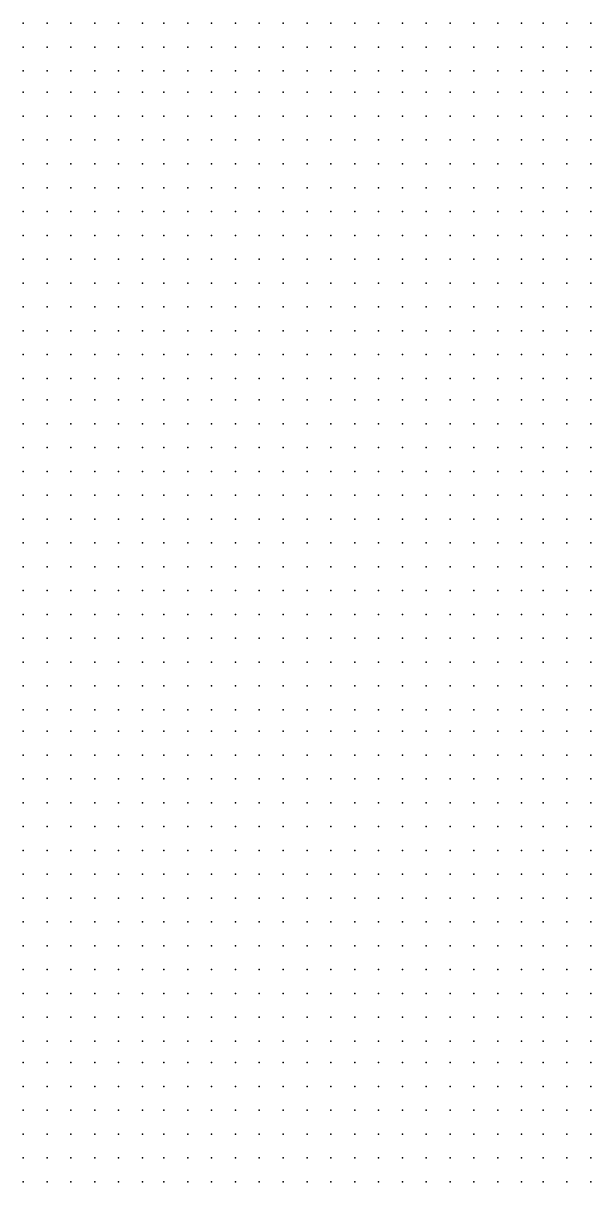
# Model space of a CAD drawing. Extents: x 0.009 to 0.993, y 0.019 to 1.002.
# Drawn here: x 0.258 to 0.496, y 0.019 to 0.505 of the extents above; entities that cross this region are included whole.
import ezdxf

# ---------------------------------------------------------------- set-up
doc = ezdxf.new("R2010")
doc.units = 0

msp = doc.modelspace()

# ---------------------------------------------------------------- linework, layer by layer
at = {"color": 130}
for p in [(0.258, 0.505, 0.436), (0.278, 0.495, 0.434), (0.288, 0.495, 0.437), (0.298, 0.485, 0.434), (0.317, 0.476, 0.437), (0.327, 0.466, 0.437), (0.337, 0.446, 0.435), (0.486, 0.446, 0.437), (0.476, 0.436, 0.436), (0.337, 0.396, 0.437), (0.327, 0.386, 0.434), (0.417, 0.356, 0.435), (0.437, 0.327, 0.435), (0.476, 0.277, 0.435), (0.486, 0.257, 0.435), (0.496, 0.227, 0.436), (0.268, 0.217, 0.436), (0.268, 0.208, 0.437), (0.268, 0.198, 0.437), (0.268, 0.188, 0.436), (0.268, 0.178, 0.435), (0.268, 0.168, 0.434), (0.278, 0.168, 0.437), (0.278, 0.158, 0.436), (0.327, 0.158, 0.437), (0.337, 0.158, 0.434), (0.278, 0.148, 0.435), (0.288, 0.148, 0.436), (0.298, 0.148, 0.436), (0.308, 0.148, 0.434), (0.268, 0.138, 0.434), (0.278, 0.138, 0.435), (0.288, 0.138, 0.435), (0.298, 0.138, 0.434), (0.258, 0.128, 0.434), (0.268, 0.128, 0.435), (0.278, 0.128, 0.436), (0.288, 0.128, 0.435), (0.298, 0.128, 0.434), (0.258, 0.118, 0.437), (0.288, 0.118, 0.437), (0.298, 0.118, 0.435), (0.308, 0.108, 0.435), (0.317, 0.098, 0.437), (0.327, 0.098, 0.434)]:
    msp.add_point(p, dxfattribs=at)
at = {"color": 131}
for p in [(0.268, 0.505, 0.439), (0.298, 0.495, 0.441), (0.308, 0.485, 0.438), (0.496, 0.466, 0.441), (0.337, 0.456, 0.439), (0.347, 0.436, 0.44), (0.347, 0.426, 0.438), (0.457, 0.426, 0.441), (0.347, 0.416, 0.438), (0.437, 0.416, 0.438), (0.347, 0.406, 0.441), (0.417, 0.406, 0.44), (0.407, 0.386, 0.439), (0.317, 0.376, 0.44), (0.407, 0.376, 0.44), (0.427, 0.337, 0.438), (0.467, 0.287, 0.44), (0.486, 0.247, 0.44), (0.278, 0.237, 0.44), (0.496, 0.217, 0.439), (0.496, 0.208, 0.441), (0.278, 0.188, 0.441), (0.278, 0.178, 0.439), (0.288, 0.168, 0.44), (0.288, 0.158, 0.438), (0.298, 0.158, 0.439), (0.308, 0.158, 0.439), (0.317, 0.158, 0.438), (0.367, 0.158, 0.439), (0.397, 0.128, 0.441), (0.268, 0.118, 0.438), (0.278, 0.118, 0.438), (0.258, 0.108, 0.44), (0.268, 0.108, 0.44), (0.278, 0.108, 0.44), (0.288, 0.108, 0.44), (0.298, 0.108, 0.438), (0.387, 0.108, 0.438), (0.308, 0.098, 0.44), (0.377, 0.098, 0.44), (0.347, 0.088, 0.441)]:
    msp.add_point(p, dxfattribs=at)
at = {"color": 132}
for p in [(0.278, 0.505, 0.442), (0.288, 0.505, 0.444), (0.308, 0.495, 0.444), (0.317, 0.485, 0.442), (0.327, 0.476, 0.442), (0.337, 0.466, 0.444), (0.347, 0.446, 0.443), (0.407, 0.396, 0.442), (0.407, 0.366, 0.444), (0.278, 0.356, 0.443), (0.258, 0.347, 0.443), (0.417, 0.347, 0.444), (0.457, 0.297, 0.443), (0.258, 0.277, 0.442), (0.476, 0.267, 0.442), (0.486, 0.237, 0.444), (0.278, 0.227, 0.443), (0.278, 0.217, 0.444), (0.278, 0.208, 0.444), (0.278, 0.198, 0.443), (0.496, 0.198, 0.443), (0.496, 0.188, 0.444), (0.288, 0.178, 0.444), (0.298, 0.168, 0.443), (0.387, 0.148, 0.443), (0.397, 0.118, 0.443), (0.258, 0.098, 0.444), (0.268, 0.098, 0.444), (0.278, 0.098, 0.444), (0.288, 0.098, 0.443), (0.298, 0.098, 0.442), (0.317, 0.088, 0.444), (0.327, 0.088, 0.443), (0.337, 0.088, 0.442), (0.357, 0.088, 0.443)]:
    msp.add_point(p, dxfattribs=at)
at = {"color": 133}
for p in [(0.298, 0.505, 0.447), (0.317, 0.495, 0.448), (0.327, 0.485, 0.447), (0.337, 0.476, 0.448), (0.496, 0.476, 0.447), (0.347, 0.456, 0.447), (0.357, 0.436, 0.448), (0.357, 0.426, 0.446), (0.357, 0.416, 0.446), (0.427, 0.416, 0.446), (0.357, 0.406, 0.448), (0.407, 0.406, 0.447), (0.347, 0.396, 0.447), (0.437, 0.317, 0.448), (0.447, 0.307, 0.446), (0.467, 0.277, 0.448), (0.278, 0.267, 0.447), (0.476, 0.257, 0.448), (0.486, 0.227, 0.446), (0.486, 0.217, 0.448), (0.288, 0.188, 0.447), (0.298, 0.178, 0.448), (0.496, 0.178, 0.445), (0.308, 0.168, 0.445), (0.317, 0.168, 0.447), (0.327, 0.168, 0.448), (0.496, 0.168, 0.446), (0.377, 0.158, 0.447), (0.496, 0.158, 0.447), (0.496, 0.148, 0.448), (0.397, 0.138, 0.445), (0.397, 0.108, 0.448), (0.387, 0.098, 0.448), (0.258, 0.088, 0.448), (0.268, 0.088, 0.448), (0.278, 0.088, 0.448), (0.288, 0.088, 0.448), (0.298, 0.088, 0.447), (0.308, 0.088, 0.446), (0.367, 0.088, 0.448)]:
    msp.add_point(p, dxfattribs=at)
at = {"color": 134}
for p in [(0.308, 0.505, 0.45), (0.496, 0.485, 0.451), (0.347, 0.466, 0.451), (0.357, 0.446, 0.451), (0.367, 0.416, 0.451), (0.397, 0.396, 0.449), (0.337, 0.386, 0.45), (0.397, 0.386, 0.449), (0.407, 0.356, 0.45), (0.427, 0.327, 0.451), (0.268, 0.277, 0.45), (0.486, 0.208, 0.45), (0.288, 0.198, 0.45), (0.486, 0.198, 0.45), (0.486, 0.188, 0.451), (0.486, 0.178, 0.451), (0.337, 0.168, 0.449), (0.347, 0.168, 0.45), (0.486, 0.168, 0.451), (0.486, 0.158, 0.451), (0.496, 0.138, 0.449), (0.407, 0.128, 0.45), (0.496, 0.128, 0.451), (0.407, 0.118, 0.451)]:
    msp.add_point(p, dxfattribs=at)
at = {"color": 135}
for p in [(0.317, 0.505, 0.453), (0.496, 0.505, 0.453), (0.327, 0.495, 0.452), (0.496, 0.495, 0.452), (0.337, 0.485, 0.452), (0.347, 0.476, 0.454), (0.357, 0.456, 0.454), (0.486, 0.456, 0.452), (0.367, 0.436, 0.455), (0.467, 0.436, 0.453), (0.367, 0.426, 0.452), (0.447, 0.426, 0.453), (0.377, 0.416, 0.455), (0.407, 0.416, 0.455), (0.417, 0.416, 0.452), (0.367, 0.406, 0.453), (0.377, 0.406, 0.455), (0.387, 0.406, 0.454), (0.397, 0.406, 0.452), (0.357, 0.396, 0.454), (0.387, 0.396, 0.454), (0.397, 0.376, 0.452), (0.417, 0.337, 0.455), (0.457, 0.287, 0.454), (0.476, 0.247, 0.452), (0.476, 0.237, 0.455), (0.288, 0.217, 0.455), (0.288, 0.208, 0.453), (0.298, 0.188, 0.452), (0.308, 0.178, 0.452), (0.317, 0.178, 0.455), (0.357, 0.168, 0.453), (0.387, 0.158, 0.455), (0.397, 0.148, 0.452), (0.486, 0.148, 0.452), (0.407, 0.138, 0.453), (0.486, 0.138, 0.453), (0.486, 0.128, 0.454), (0.486, 0.118, 0.455), (0.496, 0.118, 0.453), (0.407, 0.108, 0.455), (0.496, 0.108, 0.455), (0.397, 0.098, 0.455), (0.377, 0.088, 0.453), (0.258, 0.078, 0.452), (0.268, 0.078, 0.452), (0.278, 0.078, 0.452), (0.288, 0.078, 0.452), (0.298, 0.078, 0.452), (0.308, 0.078, 0.452), (0.317, 0.078, 0.452), (0.327, 0.078, 0.452), (0.337, 0.078, 0.453), (0.347, 0.078, 0.455)]:
    msp.add_point(p, dxfattribs=at)
at = {"color": 136}
for p in [(0.327, 0.505, 0.457), (0.337, 0.495, 0.456), (0.347, 0.485, 0.458), (0.357, 0.466, 0.457), (0.367, 0.446, 0.458), (0.476, 0.446, 0.457), (0.377, 0.426, 0.457), (0.387, 0.416, 0.457), (0.397, 0.416, 0.457), (0.367, 0.396, 0.456), (0.377, 0.396, 0.457), (0.347, 0.386, 0.459), (0.387, 0.386, 0.456), (0.397, 0.366, 0.457), (0.407, 0.347, 0.459), (0.447, 0.297, 0.458), (0.258, 0.287, 0.457), (0.467, 0.267, 0.456), (0.288, 0.247, 0.456), (0.288, 0.237, 0.456), (0.288, 0.227, 0.456), (0.476, 0.227, 0.457), (0.476, 0.217, 0.458), (0.476, 0.208, 0.459), (0.298, 0.198, 0.457), (0.476, 0.198, 0.458), (0.308, 0.188, 0.458), (0.476, 0.188, 0.458), (0.327, 0.178, 0.459), (0.476, 0.178, 0.457), (0.367, 0.168, 0.458), (0.476, 0.168, 0.456), (0.476, 0.158, 0.456), (0.407, 0.148, 0.458), (0.467, 0.148, 0.459), (0.476, 0.148, 0.456), (0.417, 0.138, 0.458), (0.467, 0.138, 0.459), (0.476, 0.138, 0.456), (0.417, 0.128, 0.456), (0.467, 0.128, 0.459), (0.476, 0.128, 0.457), (0.417, 0.118, 0.457), (0.476, 0.118, 0.458), (0.417, 0.108, 0.459), (0.486, 0.108, 0.457), (0.486, 0.098, 0.459), (0.496, 0.098, 0.457), (0.387, 0.088, 0.459), (0.496, 0.088, 0.459), (0.357, 0.078, 0.458), (0.258, 0.069, 0.456), (0.268, 0.069, 0.456), (0.278, 0.069, 0.456), (0.288, 0.069, 0.457), (0.298, 0.069, 0.457), (0.308, 0.069, 0.458), (0.317, 0.069, 0.459)]:
    msp.add_point(p, dxfattribs=at)
at = {"color": 137}
for p in [(0.337, 0.505, 0.46), (0.347, 0.495, 0.461), (0.357, 0.476, 0.461), (0.486, 0.466, 0.462), (0.367, 0.456, 0.461), (0.377, 0.436, 0.46), (0.387, 0.426, 0.461), (0.437, 0.426, 0.46), (0.377, 0.386, 0.461), (0.327, 0.376, 0.46), (0.387, 0.376, 0.461), (0.268, 0.347, 0.461), (0.258, 0.337, 0.461), (0.437, 0.307, 0.461), (0.288, 0.257, 0.46), (0.467, 0.257, 0.461), (0.298, 0.208, 0.462), (0.337, 0.178, 0.462), (0.467, 0.168, 0.461), (0.397, 0.158, 0.462), (0.467, 0.158, 0.46), (0.417, 0.148, 0.462), (0.457, 0.148, 0.462), (0.427, 0.138, 0.461), (0.437, 0.138, 0.462), (0.447, 0.138, 0.462), (0.457, 0.138, 0.461), (0.427, 0.128, 0.46), (0.437, 0.128, 0.461), (0.447, 0.128, 0.462), (0.457, 0.128, 0.461), (0.427, 0.118, 0.46), (0.437, 0.118, 0.462), (0.447, 0.118, 0.462), (0.457, 0.118, 0.462), (0.467, 0.118, 0.46), (0.427, 0.108, 0.462), (0.467, 0.108, 0.462), (0.476, 0.108, 0.46), (0.407, 0.098, 0.46), (0.476, 0.098, 0.462), (0.486, 0.088, 0.462), (0.367, 0.078, 0.462), (0.496, 0.078, 0.462), (0.327, 0.069, 0.461), (0.258, 0.059, 0.46), (0.268, 0.059, 0.46), (0.278, 0.059, 0.461), (0.288, 0.059, 0.461), (0.298, 0.059, 0.462)]:
    msp.add_point(p, dxfattribs=at)
at = {"color": 138}
for p in [(0.347, 0.505, 0.464), (0.486, 0.505, 0.465), (0.357, 0.495, 0.466), (0.357, 0.485, 0.464), (0.367, 0.466, 0.464), (0.377, 0.446, 0.464), (0.387, 0.436, 0.466), (0.397, 0.426, 0.463), (0.407, 0.426, 0.465), (0.417, 0.426, 0.465), (0.427, 0.426, 0.464), (0.357, 0.386, 0.463), (0.367, 0.386, 0.463), (0.397, 0.356, 0.464), (0.417, 0.327, 0.466), (0.427, 0.317, 0.464), (0.457, 0.277, 0.463), (0.467, 0.247, 0.466), (0.298, 0.217, 0.466), (0.308, 0.198, 0.465), (0.317, 0.188, 0.464), (0.467, 0.188, 0.465), (0.347, 0.178, 0.466), (0.467, 0.178, 0.463), (0.377, 0.168, 0.464), (0.457, 0.168, 0.466), (0.407, 0.158, 0.466), (0.447, 0.158, 0.466), (0.457, 0.158, 0.463), (0.427, 0.148, 0.464), (0.437, 0.148, 0.465), (0.447, 0.148, 0.464), (0.437, 0.108, 0.464), (0.447, 0.108, 0.464), (0.457, 0.108, 0.463), (0.417, 0.098, 0.464), (0.427, 0.098, 0.466), (0.447, 0.098, 0.466), (0.457, 0.098, 0.465), (0.467, 0.098, 0.464), (0.397, 0.088, 0.464), (0.467, 0.088, 0.466), (0.476, 0.088, 0.464), (0.486, 0.078, 0.464), (0.337, 0.069, 0.463), (0.347, 0.069, 0.466), (0.496, 0.069, 0.464), (0.308, 0.059, 0.464), (0.317, 0.059, 0.466), (0.496, 0.059, 0.466), (0.258, 0.049, 0.464), (0.268, 0.049, 0.464), (0.278, 0.049, 0.464), (0.288, 0.049, 0.465)]:
    msp.add_point(p, dxfattribs=at)
at = {"color": 139}
for p in [(0.357, 0.505, 0.468), (0.486, 0.495, 0.467), (0.367, 0.485, 0.47), (0.486, 0.485, 0.468), (0.367, 0.476, 0.467), (0.486, 0.476, 0.467), (0.377, 0.456, 0.468), (0.457, 0.436, 0.47), (0.377, 0.376, 0.468), (0.308, 0.366, 0.468), (0.387, 0.366, 0.467), (0.288, 0.356, 0.47), (0.407, 0.337, 0.47), (0.258, 0.297, 0.467), (0.268, 0.287, 0.469), (0.447, 0.287, 0.469), (0.278, 0.277, 0.468), (0.467, 0.237, 0.468), (0.298, 0.227, 0.469), (0.467, 0.227, 0.469), (0.467, 0.217, 0.469), (0.467, 0.208, 0.468), (0.467, 0.198, 0.467), (0.327, 0.188, 0.47), (0.457, 0.178, 0.469), (0.387, 0.168, 0.469), (0.447, 0.168, 0.47), (0.417, 0.158, 0.468), (0.427, 0.158, 0.469), (0.437, 0.158, 0.468), (0.437, 0.098, 0.467), (0.407, 0.088, 0.468), (0.417, 0.088, 0.47), (0.447, 0.088, 0.47), (0.457, 0.088, 0.468), (0.377, 0.078, 0.467), (0.467, 0.078, 0.469), (0.476, 0.078, 0.467), (0.476, 0.069, 0.47), (0.486, 0.069, 0.467), (0.327, 0.059, 0.469), (0.486, 0.059, 0.469), (0.298, 0.049, 0.467), (0.308, 0.049, 0.469), (0.496, 0.049, 0.468), (0.258, 0.039, 0.467), (0.268, 0.039, 0.467), (0.278, 0.039, 0.467), (0.288, 0.039, 0.469), (0.298, 0.039, 0.47), (0.496, 0.039, 0.47), (0.258, 0.029, 0.47), (0.268, 0.029, 0.469), (0.278, 0.029, 0.47)]:
    msp.add_point(p, dxfattribs=at)
at = {"color": 140}
for p in [(0.367, 0.505, 0.473), (0.367, 0.495, 0.471), (0.377, 0.466, 0.472), (0.387, 0.446, 0.471), (0.397, 0.436, 0.471), (0.337, 0.376, 0.471), (0.367, 0.376, 0.472), (0.397, 0.347, 0.473), (0.258, 0.327, 0.472), (0.288, 0.267, 0.472), (0.457, 0.267, 0.471), (0.298, 0.237, 0.473), (0.308, 0.208, 0.471), (0.317, 0.198, 0.473), (0.457, 0.188, 0.472), (0.357, 0.178, 0.471), (0.397, 0.168, 0.473), (0.437, 0.168, 0.473), (0.427, 0.088, 0.471), (0.437, 0.088, 0.471), (0.387, 0.078, 0.471), (0.457, 0.078, 0.472), (0.357, 0.069, 0.471), (0.467, 0.069, 0.472), (0.337, 0.059, 0.473), (0.476, 0.059, 0.472), (0.317, 0.049, 0.472), (0.486, 0.049, 0.471), (0.308, 0.039, 0.473), (0.486, 0.039, 0.473), (0.288, 0.029, 0.471), (0.298, 0.029, 0.473), (0.496, 0.029, 0.471), (0.258, 0.019, 0.471), (0.268, 0.019, 0.471), (0.278, 0.019, 0.472), (0.288, 0.019, 0.473), (0.496, 0.019, 0.472)]:
    msp.add_point(p, dxfattribs=at)
at = {"color": 141}
for p in [(0.377, 0.505, 0.477), (0.377, 0.495, 0.477), (0.377, 0.485, 0.476), (0.377, 0.476, 0.474), (0.387, 0.456, 0.476), (0.476, 0.456, 0.476), (0.407, 0.436, 0.476), (0.347, 0.376, 0.475), (0.357, 0.376, 0.475), (0.377, 0.366, 0.476), (0.387, 0.356, 0.476), (0.258, 0.317, 0.475), (0.258, 0.307, 0.474), (0.427, 0.307, 0.477), (0.437, 0.297, 0.474), (0.457, 0.257, 0.477), (0.298, 0.247, 0.477), (0.308, 0.217, 0.477), (0.457, 0.198, 0.475), (0.337, 0.188, 0.476), (0.367, 0.178, 0.476), (0.447, 0.178, 0.474), (0.407, 0.168, 0.476), (0.417, 0.168, 0.476), (0.427, 0.168, 0.475), (0.397, 0.078, 0.475), (0.407, 0.078, 0.476), (0.417, 0.078, 0.477), (0.427, 0.078, 0.477), (0.437, 0.078, 0.475), (0.447, 0.078, 0.474), (0.367, 0.069, 0.476), (0.457, 0.069, 0.475), (0.347, 0.059, 0.477), (0.467, 0.059, 0.475), (0.327, 0.049, 0.476), (0.476, 0.049, 0.475), (0.317, 0.039, 0.477), (0.476, 0.039, 0.477), (0.308, 0.029, 0.477), (0.486, 0.029, 0.475), (0.298, 0.019, 0.476), (0.486, 0.019, 0.476)]:
    msp.add_point(p, dxfattribs=at)
at = {"color": 143}
for p in [(0.387, 0.505, 0.483), (0.387, 0.495, 0.483), (0.476, 0.495, 0.483), (0.387, 0.485, 0.484), (0.387, 0.476, 0.483), (0.427, 0.436, 0.484), (0.447, 0.436, 0.483), (0.367, 0.366, 0.484), (0.268, 0.337, 0.484), (0.397, 0.337, 0.484), (0.407, 0.327, 0.481), (0.268, 0.297, 0.482), (0.298, 0.257, 0.483), (0.457, 0.247, 0.481), (0.457, 0.237, 0.482), (0.308, 0.227, 0.483), (0.457, 0.227, 0.482), (0.457, 0.217, 0.481), (0.317, 0.208, 0.481), (0.327, 0.198, 0.481), (0.447, 0.198, 0.484), (0.347, 0.188, 0.482), (0.377, 0.178, 0.481), (0.427, 0.178, 0.483), (0.377, 0.069, 0.481), (0.427, 0.069, 0.483), (0.437, 0.069, 0.481), (0.357, 0.059, 0.483), (0.447, 0.059, 0.483), (0.337, 0.049, 0.481), (0.457, 0.049, 0.482), (0.327, 0.039, 0.482), (0.467, 0.039, 0.481), (0.317, 0.029, 0.481), (0.467, 0.029, 0.483), (0.317, 0.019, 0.483)]:
    msp.add_point(p, dxfattribs=at)
at = {"color": 144}
for p in [(0.397, 0.505, 0.488), (0.476, 0.485, 0.488), (0.397, 0.456, 0.485), (0.407, 0.446, 0.487), (0.437, 0.436, 0.486), (0.377, 0.356, 0.487), (0.278, 0.347, 0.488), (0.387, 0.347, 0.486), (0.278, 0.287, 0.485), (0.437, 0.287, 0.486), (0.288, 0.277, 0.488), (0.447, 0.267, 0.488), (0.357, 0.188, 0.488), (0.437, 0.188, 0.486), (0.387, 0.178, 0.485), (0.397, 0.178, 0.487), (0.407, 0.178, 0.487), (0.417, 0.178, 0.486), (0.387, 0.069, 0.485), (0.397, 0.069, 0.486), (0.407, 0.069, 0.486), (0.417, 0.069, 0.485), (0.437, 0.059, 0.486), (0.347, 0.049, 0.487), (0.447, 0.049, 0.487), (0.337, 0.039, 0.488), (0.457, 0.039, 0.486), (0.327, 0.029, 0.486), (0.457, 0.029, 0.488), (0.467, 0.019, 0.485)]:
    msp.add_point(p, dxfattribs=at)
at = {"color": 146}
for p in [(0.407, 0.505, 0.494), (0.397, 0.485, 0.492), (0.397, 0.476, 0.492), (0.347, 0.366, 0.494), (0.268, 0.327, 0.495), (0.397, 0.327, 0.495), (0.407, 0.317, 0.494), (0.268, 0.307, 0.492), (0.417, 0.307, 0.493), (0.298, 0.267, 0.493), (0.447, 0.257, 0.494), (0.308, 0.247, 0.495), (0.447, 0.217, 0.494), (0.437, 0.198, 0.493), (0.367, 0.188, 0.494), (0.427, 0.188, 0.492), (0.417, 0.059, 0.494), (0.357, 0.049, 0.495), (0.437, 0.049, 0.492), (0.337, 0.029, 0.493), (0.447, 0.029, 0.494)]:
    msp.add_point(p, dxfattribs=at)
at = {"color": 148}
for p in [(0.417, 0.505, 0.5), (0.457, 0.505, 0.5), (0.407, 0.485, 0.502), (0.407, 0.466, 0.502), (0.278, 0.297, 0.501), (0.308, 0.257, 0.502), (0.327, 0.217, 0.502), (0.337, 0.208, 0.502), (0.437, 0.208, 0.5), (0.427, 0.198, 0.502), (0.387, 0.188, 0.502), (0.397, 0.188, 0.502), (0.407, 0.188, 0.501), (0.387, 0.059, 0.5), (0.397, 0.059, 0.5), (0.347, 0.029, 0.502), (0.437, 0.029, 0.501)]:
    msp.add_point(p, dxfattribs=at)
at = {"color": 149}
for p in [(0.427, 0.505, 0.504), (0.447, 0.505, 0.506), (0.407, 0.476, 0.504), (0.467, 0.456, 0.506), (0.457, 0.446, 0.504), (0.357, 0.356, 0.506), (0.288, 0.287, 0.504), (0.427, 0.287, 0.504), (0.317, 0.237, 0.504), (0.357, 0.198, 0.505), (0.367, 0.049, 0.504), (0.417, 0.049, 0.503), (0.357, 0.039, 0.505), (0.427, 0.039, 0.504), (0.347, 0.019, 0.506), (0.437, 0.019, 0.503)]:
    msp.add_point(p, dxfattribs=at)
at = {"color": 150}
for p in [(0.437, 0.505, 0.507), (0.417, 0.495, 0.507), (0.427, 0.446, 0.507), (0.367, 0.347, 0.509), (0.377, 0.337, 0.509), (0.387, 0.327, 0.508), (0.397, 0.317, 0.507), (0.407, 0.307, 0.508), (0.417, 0.297, 0.507), (0.298, 0.277, 0.507), (0.437, 0.267, 0.507), (0.437, 0.217, 0.507), (0.417, 0.198, 0.509), (0.427, 0.029, 0.509)]:
    msp.add_point(p, dxfattribs=at)
at = {"color": 145}
for p in [(0.467, 0.505, 0.49), (0.397, 0.495, 0.491), (0.476, 0.476, 0.491), (0.397, 0.466, 0.49), (0.476, 0.466, 0.489), (0.317, 0.366, 0.489), (0.357, 0.366, 0.49), (0.427, 0.297, 0.491), (0.308, 0.237, 0.489), (0.317, 0.217, 0.489), (0.327, 0.208, 0.491), (0.447, 0.208, 0.489), (0.337, 0.198, 0.489), (0.367, 0.059, 0.49), (0.427, 0.059, 0.49), (0.447, 0.039, 0.491), (0.327, 0.019, 0.489), (0.457, 0.019, 0.49)]:
    msp.add_point(p, dxfattribs=at)
at = {"color": 142}
for p in [(0.476, 0.505, 0.478), (0.387, 0.466, 0.48), (0.397, 0.446, 0.478), (0.467, 0.446, 0.48), (0.417, 0.436, 0.48), (0.417, 0.317, 0.479), (0.447, 0.277, 0.479), (0.457, 0.208, 0.478), (0.447, 0.188, 0.479), (0.437, 0.178, 0.479), (0.447, 0.069, 0.478), (0.457, 0.059, 0.479), (0.467, 0.049, 0.478), (0.476, 0.029, 0.479), (0.308, 0.019, 0.479), (0.476, 0.019, 0.48)]:
    msp.add_point(p, dxfattribs=at)
at = {"color": 128}
for p in [(0.258, 0.495, 0.428), (0.278, 0.485, 0.427), (0.288, 0.485, 0.43), (0.298, 0.476, 0.427), (0.337, 0.426, 0.428), (0.467, 0.426, 0.427), (0.337, 0.416, 0.427), (0.447, 0.416, 0.427), (0.337, 0.406, 0.43), (0.417, 0.386, 0.427), (0.298, 0.366, 0.43), (0.417, 0.366, 0.428), (0.268, 0.356, 0.427), (0.467, 0.297, 0.43), (0.476, 0.287, 0.427), (0.486, 0.267, 0.429), (0.278, 0.257, 0.427), (0.496, 0.247, 0.429), (0.258, 0.217, 0.429), (0.258, 0.208, 0.43), (0.258, 0.178, 0.43), (0.258, 0.168, 0.43), (0.258, 0.158, 0.43), (0.308, 0.128, 0.43), (0.387, 0.128, 0.428), (0.337, 0.098, 0.43)]:
    msp.add_point(p, dxfattribs=at)
at = {"color": 129}
for p in [(0.268, 0.495, 0.431), (0.308, 0.476, 0.431), (0.317, 0.466, 0.431), (0.327, 0.456, 0.432), (0.496, 0.456, 0.432), (0.337, 0.436, 0.431), (0.427, 0.406, 0.431), (0.417, 0.396, 0.432), (0.447, 0.317, 0.433), (0.457, 0.307, 0.432), (0.278, 0.247, 0.433), (0.496, 0.237, 0.433), (0.268, 0.227, 0.433), (0.258, 0.198, 0.431), (0.258, 0.188, 0.431), (0.268, 0.158, 0.433), (0.347, 0.158, 0.432), (0.357, 0.158, 0.433), (0.258, 0.148, 0.431), (0.268, 0.148, 0.433), (0.317, 0.148, 0.431), (0.377, 0.148, 0.431), (0.258, 0.138, 0.432), (0.308, 0.138, 0.431), (0.387, 0.138, 0.433), (0.308, 0.118, 0.431), (0.387, 0.118, 0.431), (0.317, 0.108, 0.431), (0.367, 0.098, 0.432)]:
    msp.add_point(p, dxfattribs=at)
at = {"color": 147}
for p in [(0.407, 0.495, 0.498), (0.467, 0.495, 0.499), (0.407, 0.456, 0.496), (0.417, 0.446, 0.496), (0.327, 0.366, 0.496), (0.337, 0.366, 0.497), (0.367, 0.356, 0.496), (0.377, 0.347, 0.498), (0.387, 0.337, 0.496), (0.268, 0.317, 0.497), (0.437, 0.277, 0.497), (0.447, 0.247, 0.498), (0.447, 0.237, 0.499), (0.317, 0.227, 0.497), (0.447, 0.227, 0.497), (0.347, 0.198, 0.497), (0.377, 0.188, 0.499), (0.417, 0.188, 0.497), (0.377, 0.059, 0.496), (0.407, 0.059, 0.498), (0.427, 0.049, 0.497), (0.347, 0.039, 0.496), (0.437, 0.039, 0.497), (0.337, 0.019, 0.497), (0.447, 0.019, 0.496)]:
    msp.add_point(p, dxfattribs=at)
at = {"color": 152}
for p in [(0.427, 0.495, 0.515), (0.417, 0.485, 0.514), (0.347, 0.356, 0.516), (0.278, 0.307, 0.514), (0.427, 0.277, 0.517), (0.437, 0.257, 0.514), (0.437, 0.237, 0.517), (0.337, 0.217, 0.515), (0.407, 0.198, 0.516), (0.397, 0.049, 0.516), (0.357, 0.019, 0.517)]:
    msp.add_point(p, dxfattribs=at)
at = {"color": 154}
for p in [(0.437, 0.495, 0.521), (0.447, 0.495, 0.522), (0.467, 0.476, 0.521), (0.447, 0.446, 0.522), (0.357, 0.347, 0.522), (0.367, 0.337, 0.521), (0.397, 0.307, 0.521), (0.288, 0.297, 0.522), (0.407, 0.297, 0.523), (0.298, 0.287, 0.523), (0.417, 0.287, 0.522), (0.308, 0.277, 0.523), (0.427, 0.217, 0.522), (0.357, 0.208, 0.524), (0.417, 0.208, 0.523), (0.387, 0.198, 0.521), (0.407, 0.039, 0.523), (0.417, 0.019, 0.522)]:
    msp.add_point(p, dxfattribs=at)
at = {"color": 151}
for p in [(0.457, 0.495, 0.513), (0.467, 0.485, 0.51), (0.417, 0.456, 0.51), (0.298, 0.356, 0.511), (0.308, 0.267, 0.511), (0.317, 0.247, 0.511), (0.327, 0.227, 0.511), (0.437, 0.227, 0.513), (0.347, 0.208, 0.513), (0.427, 0.208, 0.512), (0.367, 0.198, 0.513), (0.377, 0.049, 0.513), (0.407, 0.049, 0.51), (0.417, 0.039, 0.512), (0.357, 0.029, 0.513), (0.427, 0.019, 0.512)]:
    msp.add_point(p, dxfattribs=at)
at = {"color": 126}
for p in [(0.258, 0.485, 0.421), (0.288, 0.476, 0.422), (0.327, 0.436, 0.421), (0.486, 0.436, 0.42), (0.437, 0.337, 0.421), (0.486, 0.277, 0.423), (0.268, 0.267, 0.423), (0.258, 0.237, 0.421), (0.337, 0.148, 0.42)]:
    msp.add_point(p, dxfattribs=at)
at = {"color": 127}
for p in [(0.268, 0.485, 0.424), (0.308, 0.466, 0.424), (0.317, 0.456, 0.424), (0.327, 0.446, 0.426), (0.417, 0.376, 0.425), (0.427, 0.347, 0.426), (0.258, 0.267, 0.424), (0.496, 0.257, 0.424), (0.268, 0.237, 0.426), (0.258, 0.227, 0.426), (0.327, 0.148, 0.426), (0.317, 0.138, 0.426), (0.317, 0.128, 0.424), (0.317, 0.118, 0.426), (0.327, 0.108, 0.425), (0.377, 0.108, 0.426), (0.347, 0.098, 0.426), (0.357, 0.098, 0.426)]:
    msp.add_point(p, dxfattribs=at)
at = {"color": 156}
for p in [(0.427, 0.485, 0.528), (0.427, 0.456, 0.53), (0.278, 0.327, 0.528), (0.377, 0.317, 0.531), (0.427, 0.267, 0.529), (0.327, 0.247, 0.528), (0.347, 0.217, 0.528), (0.367, 0.029, 0.529), (0.367, 0.019, 0.531)]:
    msp.add_point(p, dxfattribs=at)
at = {"color": 159}
for p in [(0.437, 0.485, 0.541), (0.427, 0.476, 0.54), (0.327, 0.356, 0.54), (0.367, 0.317, 0.541), (0.288, 0.307, 0.54), (0.377, 0.307, 0.542), (0.298, 0.297, 0.542), (0.407, 0.287, 0.54), (0.327, 0.267, 0.541), (0.427, 0.247, 0.541), (0.427, 0.237, 0.539), (0.377, 0.208, 0.542), (0.397, 0.208, 0.542)]:
    msp.add_point(p, dxfattribs=at)
at = {"color": 161}
for p in [(0.447, 0.485, 0.548), (0.308, 0.356, 0.548), (0.387, 0.297, 0.547), (0.317, 0.287, 0.549), (0.327, 0.277, 0.548), (0.387, 0.039, 0.548), (0.377, 0.019, 0.547), (0.397, 0.019, 0.549)]:
    msp.add_point(p, dxfattribs=at)
at = {"color": 157}
for p in [(0.457, 0.485, 0.532), (0.288, 0.347, 0.532), (0.357, 0.337, 0.535), (0.367, 0.327, 0.532), (0.387, 0.307, 0.533), (0.327, 0.257, 0.535), (0.427, 0.227, 0.532), (0.367, 0.208, 0.534), (0.407, 0.208, 0.534), (0.377, 0.039, 0.533), (0.407, 0.029, 0.533), (0.407, 0.019, 0.535)]:
    msp.add_point(p, dxfattribs=at)
at = {"color": 124}
for p in [(0.258, 0.476, 0.413), (0.288, 0.466, 0.414), (0.476, 0.426, 0.413), (0.327, 0.416, 0.413), (0.457, 0.416, 0.414), (0.327, 0.406, 0.414), (0.486, 0.287, 0.415), (0.258, 0.247, 0.414), (0.327, 0.128, 0.414), (0.377, 0.118, 0.414), (0.367, 0.108, 0.413)]:
    msp.add_point(p, dxfattribs=at)
at = {"color": 125}
for p in [(0.268, 0.476, 0.416), (0.278, 0.476, 0.419), (0.298, 0.466, 0.419), (0.308, 0.456, 0.417), (0.317, 0.446, 0.417), (0.496, 0.446, 0.419), (0.327, 0.426, 0.416), (0.437, 0.406, 0.418), (0.327, 0.396, 0.419), (0.427, 0.396, 0.418), (0.258, 0.356, 0.419), (0.427, 0.356, 0.416), (0.447, 0.327, 0.419), (0.457, 0.317, 0.419), (0.467, 0.307, 0.418), (0.476, 0.297, 0.417), (0.496, 0.267, 0.418), (0.367, 0.148, 0.418), (0.327, 0.138, 0.418), (0.377, 0.138, 0.416), (0.327, 0.118, 0.417), (0.337, 0.108, 0.417)]:
    msp.add_point(p, dxfattribs=at)
at = {"color": 153}
for p in [(0.417, 0.476, 0.519), (0.417, 0.466, 0.52), (0.437, 0.446, 0.518), (0.278, 0.337, 0.519), (0.377, 0.327, 0.52), (0.387, 0.317, 0.52), (0.317, 0.257, 0.519), (0.437, 0.247, 0.518), (0.327, 0.237, 0.52), (0.377, 0.198, 0.519), (0.397, 0.198, 0.52), (0.387, 0.049, 0.519), (0.367, 0.039, 0.518), (0.417, 0.029, 0.519)]:
    msp.add_point(p, dxfattribs=at)
at = {"color": 167}
for p in [(0.437, 0.476, 0.568), (0.327, 0.297, 0.568), (0.357, 0.287, 0.569), (0.367, 0.287, 0.571), (0.377, 0.287, 0.571), (0.347, 0.267, 0.569), (0.347, 0.257, 0.569), (0.377, 0.217, 0.569)]:
    msp.add_point(p, dxfattribs=at)
at = {"color": 174}
for p in [(0.447, 0.476, 0.595), (0.437, 0.466, 0.594), (0.298, 0.347, 0.595), (0.298, 0.317, 0.596)]:
    msp.add_point(p, dxfattribs=at)
at = {"color": 164}
for p in [(0.457, 0.476, 0.558), (0.337, 0.347, 0.557), (0.288, 0.317, 0.559), (0.357, 0.307, 0.558), (0.308, 0.297, 0.557), (0.367, 0.297, 0.56), (0.327, 0.287, 0.557), (0.337, 0.277, 0.558), (0.407, 0.277, 0.559), (0.367, 0.217, 0.557)]:
    msp.add_point(p, dxfattribs=at)
at = {"color": 122}
for p in [(0.258, 0.466, 0.405), (0.268, 0.466, 0.407), (0.288, 0.456, 0.405), (0.308, 0.446, 0.408), (0.496, 0.436, 0.405), (0.317, 0.386, 0.407), (0.427, 0.376, 0.406), (0.437, 0.347, 0.408), (0.467, 0.317, 0.406), (0.476, 0.307, 0.407), (0.486, 0.297, 0.406), (0.258, 0.257, 0.406), (0.357, 0.148, 0.408), (0.337, 0.138, 0.406), (0.377, 0.128, 0.407), (0.347, 0.108, 0.408)]:
    msp.add_point(p, dxfattribs=at)
at = {"color": 123}
for p in [(0.278, 0.466, 0.41), (0.298, 0.456, 0.41), (0.317, 0.436, 0.41), (0.427, 0.386, 0.41), (0.427, 0.366, 0.409), (0.496, 0.277, 0.411), (0.268, 0.247, 0.41), (0.347, 0.148, 0.412)]:
    msp.add_point(p, dxfattribs=at)
at = {"color": 160}
for p in [(0.427, 0.466, 0.546), (0.457, 0.456, 0.544), (0.357, 0.327, 0.545), (0.337, 0.247, 0.545), (0.347, 0.227, 0.543), (0.357, 0.217, 0.543), (0.387, 0.208, 0.545)]:
    msp.add_point(p, dxfattribs=at)
at = {"color": 205}
msp.add_point((0.447, 0.466, 0.707), dxfattribs=at)
at = {"color": 171}
for p in [(0.457, 0.466, 0.583), (0.327, 0.347, 0.585), (0.337, 0.327, 0.583), (0.308, 0.307, 0.583), (0.367, 0.277, 0.585), (0.357, 0.267, 0.584), (0.367, 0.227, 0.583)]:
    msp.add_point(p, dxfattribs=at)
at = {"color": 155}
for p in [(0.467, 0.466, 0.525), (0.337, 0.356, 0.527), (0.278, 0.317, 0.525), (0.317, 0.267, 0.527), (0.337, 0.227, 0.526)]:
    msp.add_point(p, dxfattribs=at)
at = {"color": 119}
for p in [(0.258, 0.456, 0.396), (0.288, 0.446, 0.395), (0.317, 0.416, 0.396), (0.437, 0.356, 0.395), (0.476, 0.317, 0.395), (0.486, 0.307, 0.396), (0.496, 0.297, 0.396), (0.337, 0.128, 0.397)]:
    msp.add_point(p, dxfattribs=at)
at = {"color": 120}
for p in [(0.268, 0.456, 0.398), (0.278, 0.456, 0.401), (0.298, 0.446, 0.401), (0.308, 0.436, 0.399), (0.486, 0.426, 0.401), (0.467, 0.416, 0.401), (0.437, 0.396, 0.401)]:
    msp.add_point(p, dxfattribs=at)
at = {"color": 163}
for p in [(0.437, 0.456, 0.556), (0.377, 0.297, 0.555), (0.397, 0.287, 0.555), (0.337, 0.267, 0.555), (0.347, 0.237, 0.556), (0.407, 0.217, 0.554), (0.397, 0.029, 0.555)]:
    msp.add_point(p, dxfattribs=at)
at = {"color": 170}
for p in [(0.447, 0.456, 0.582), (0.337, 0.317, 0.58), (0.327, 0.307, 0.581), (0.407, 0.267, 0.58), (0.357, 0.237, 0.579)]:
    msp.add_point(p, dxfattribs=at)
at = {"color": 117}
for p in [(0.258, 0.446, 0.387), (0.268, 0.446, 0.388), (0.298, 0.436, 0.389), (0.308, 0.426, 0.389), (0.496, 0.426, 0.389), (0.476, 0.416, 0.39), (0.437, 0.386, 0.388), (0.268, 0.366, 0.388), (0.447, 0.347, 0.388), (0.457, 0.337, 0.388), (0.347, 0.138, 0.388)]:
    msp.add_point(p, dxfattribs=at)
at = {"color": 118}
for p in [(0.278, 0.446, 0.391), (0.317, 0.406, 0.392), (0.317, 0.396, 0.393), (0.258, 0.366, 0.391), (0.288, 0.366, 0.393), (0.467, 0.327, 0.392), (0.367, 0.138, 0.393), (0.367, 0.118, 0.391)]:
    msp.add_point(p, dxfattribs=at)
at = {"color": 114}
for p in [(0.258, 0.436, 0.378), (0.268, 0.436, 0.378), (0.278, 0.436, 0.379), (0.308, 0.416, 0.377), (0.496, 0.317, 0.377)]:
    msp.add_point(p, dxfattribs=at)
at = {"color": 115}
for p in [(0.288, 0.436, 0.382), (0.486, 0.416, 0.381), (0.447, 0.396, 0.38), (0.437, 0.376, 0.381), (0.476, 0.327, 0.381)]:
    msp.add_point(p, dxfattribs=at)
at = {"color": 111}
for p in [(0.258, 0.426, 0.368), (0.288, 0.426, 0.367), (0.476, 0.337, 0.366), (0.496, 0.327, 0.366), (0.268, 0.257, 0.368), (0.357, 0.118, 0.367)]:
    msp.add_point(p, dxfattribs=at)
at = {"color": 110}
for p in [(0.268, 0.426, 0.365), (0.278, 0.426, 0.364), (0.308, 0.406, 0.364), (0.476, 0.406, 0.365), (0.258, 0.376, 0.365), (0.347, 0.128, 0.365)]:
    msp.add_point(p, dxfattribs=at)
at = {"color": 113}
for p in [(0.298, 0.426, 0.376), (0.496, 0.416, 0.373), (0.467, 0.337, 0.375), (0.486, 0.327, 0.373)]:
    msp.add_point(p, dxfattribs=at)
at = {"color": 121}
for p in [(0.317, 0.426, 0.403), (0.447, 0.406, 0.403), (0.308, 0.376, 0.404), (0.447, 0.337, 0.404), (0.457, 0.327, 0.404), (0.496, 0.287, 0.404), (0.337, 0.118, 0.404), (0.357, 0.108, 0.404)]:
    msp.add_point(p, dxfattribs=at)
at = {"color": 109}
for p in [(0.258, 0.416, 0.358), (0.298, 0.416, 0.358), (0.486, 0.406, 0.361), (0.308, 0.386, 0.36), (0.447, 0.386, 0.359), (0.486, 0.337, 0.36)]:
    msp.add_point(p, dxfattribs=at)
at = {"color": 106}
for p in [(0.268, 0.416, 0.35), (0.258, 0.406, 0.349), (0.298, 0.376, 0.349), (0.476, 0.347, 0.348)]:
    msp.add_point(p, dxfattribs=at)
at = {"color": 105}
for p in [(0.278, 0.416, 0.344), (0.288, 0.416, 0.345), (0.258, 0.396, 0.344), (0.258, 0.386, 0.347), (0.268, 0.376, 0.347), (0.447, 0.376, 0.346), (0.457, 0.356, 0.346), (0.486, 0.347, 0.345), (0.496, 0.347, 0.344)]:
    msp.add_point(p, dxfattribs=at)
at = {"color": 102}
for p in [(0.268, 0.406, 0.334), (0.298, 0.406, 0.334), (0.476, 0.396, 0.336), (0.496, 0.356, 0.333)]:
    msp.add_point(p, dxfattribs=at)
at = {"color": 97}
for p in [(0.278, 0.406, 0.318), (0.268, 0.386, 0.316), (0.278, 0.376, 0.318), (0.457, 0.366, 0.317)]:
    msp.add_point(p, dxfattribs=at)
at = {"color": 96}
for p in [(0.288, 0.406, 0.311), (0.486, 0.366, 0.314)]:
    msp.add_point(p, dxfattribs=at)
at = {"color": 116}
for p in [(0.457, 0.406, 0.386), (0.278, 0.366, 0.385), (0.437, 0.366, 0.385), (0.486, 0.317, 0.385), (0.496, 0.307, 0.386), (0.347, 0.118, 0.386)]:
    msp.add_point(p, dxfattribs=at)
at = {"color": 112}
for p in [(0.467, 0.406, 0.372), (0.447, 0.356, 0.371), (0.457, 0.347, 0.369), (0.357, 0.138, 0.369), (0.367, 0.128, 0.37)]:
    msp.add_point(p, dxfattribs=at)
at = {"color": 108}
for p in [(0.496, 0.406, 0.357), (0.308, 0.396, 0.355), (0.457, 0.396, 0.356), (0.447, 0.366, 0.355), (0.496, 0.337, 0.355)]:
    msp.add_point(p, dxfattribs=at)
at = {"color": 98}
for p in [(0.268, 0.396, 0.32), (0.486, 0.386, 0.319)]:
    msp.add_point(p, dxfattribs=at)
at = {"color": 88}
for p in [(0.278, 0.396, 0.284), (0.467, 0.386, 0.284)]:
    msp.add_point(p, dxfattribs=at)
at = {"color": 78}
msp.add_point((0.288, 0.396, 0.246), dxfattribs=at)
at = {"color": 93}
for p in [(0.298, 0.396, 0.303), (0.476, 0.386, 0.302)]:
    msp.add_point(p, dxfattribs=at)
at = {"color": 103}
for p in [(0.467, 0.396, 0.337), (0.486, 0.396, 0.339)]:
    msp.add_point(p, dxfattribs=at)
at = {"color": 104}
msp.add_point((0.496, 0.396, 0.342), dxfattribs=at)
at = {"color": 79}
msp.add_point((0.278, 0.386, 0.252), dxfattribs=at)
at = {"color": 34}
msp.add_point((0.288, 0.386, 0.088), dxfattribs=at)
at = {"color": 86}
for p in [(0.298, 0.386, 0.275), (0.467, 0.366, 0.278)]:
    msp.add_point(p, dxfattribs=at)
at = {"color": 99}
for p in [(0.457, 0.386, 0.322), (0.496, 0.376, 0.322), (0.496, 0.366, 0.325), (0.476, 0.356, 0.325)]:
    msp.add_point(p, dxfattribs=at)
at = {"color": 100}
for p in [(0.496, 0.386, 0.329), (0.467, 0.356, 0.326), (0.486, 0.356, 0.329)]:
    msp.add_point(p, dxfattribs=at)
at = {"color": 89}
for p in [(0.288, 0.376, 0.287), (0.357, 0.128, 0.288)]:
    msp.add_point(p, dxfattribs=at)
at = {"color": 90}
msp.add_point((0.457, 0.376, 0.29), dxfattribs=at)
at = {"color": 57}
msp.add_point((0.467, 0.376, 0.173), dxfattribs=at)
at = {"color": 84}
msp.add_point((0.476, 0.376, 0.27), dxfattribs=at)
at = {"color": 94}
msp.add_point((0.486, 0.376, 0.306), dxfattribs=at)
at = {"color": 92}
msp.add_point((0.476, 0.366, 0.297), dxfattribs=at)
at = {"color": 162}
for p in [(0.317, 0.356, 0.55), (0.347, 0.337, 0.553), (0.357, 0.317, 0.552), (0.367, 0.307, 0.55), (0.417, 0.267, 0.553), (0.337, 0.257, 0.551), (0.417, 0.227, 0.553), (0.377, 0.029, 0.553)]:
    msp.add_point(p, dxfattribs=at)
at = {"color": 193}
msp.add_point((0.308, 0.347, 0.664), dxfattribs=at)
at = {"color": 182}
for p in [(0.317, 0.347, 0.624), (0.308, 0.317, 0.625)]:
    msp.add_point(p, dxfattribs=at)
at = {"color": 158}
for p in [(0.347, 0.347, 0.537), (0.397, 0.297, 0.536), (0.308, 0.287, 0.538), (0.317, 0.277, 0.537), (0.417, 0.277, 0.538), (0.427, 0.257, 0.537), (0.337, 0.237, 0.537), (0.417, 0.217, 0.538), (0.397, 0.039, 0.536)]:
    msp.add_point(p, dxfattribs=at)
at = {"color": 107}
msp.add_point((0.467, 0.347, 0.354), dxfattribs=at)
at = {"color": 169}
for p in [(0.288, 0.337, 0.575), (0.337, 0.337, 0.578), (0.288, 0.327, 0.575), (0.357, 0.277, 0.576), (0.397, 0.277, 0.578), (0.407, 0.227, 0.577)]:
    msp.add_point(p, dxfattribs=at)
at = {"color": 196}
msp.add_point((0.298, 0.337, 0.674), dxfattribs=at)
at = {"color": 254}
msp.add_point((0.308, 0.337, 0.888), dxfattribs=at)
at = {"color": 202}
msp.add_point((0.317, 0.337, 0.697), dxfattribs=at)
at = {"color": 180}
for p in [(0.327, 0.337, 0.618), (0.317, 0.317, 0.617), (0.377, 0.267, 0.618), (0.367, 0.257, 0.618), (0.387, 0.227, 0.615)]:
    msp.add_point(p, dxfattribs=at)
at = {"color": 186}
msp.add_point((0.298, 0.327, 0.637), dxfattribs=at)
at = {"color": 204}
msp.add_point((0.308, 0.327, 0.702), dxfattribs=at)
at = {"color": 191}
msp.add_point((0.317, 0.327, 0.657), dxfattribs=at)
at = {"color": 179}
for p in [(0.327, 0.327, 0.614), (0.407, 0.247, 0.614)]:
    msp.add_point(p, dxfattribs=at)
at = {"color": 165}
for p in [(0.347, 0.327, 0.562), (0.357, 0.297, 0.563), (0.337, 0.287, 0.562), (0.357, 0.227, 0.562), (0.387, 0.019, 0.563)]:
    msp.add_point(p, dxfattribs=at)
at = {"color": 175}
for p in [(0.327, 0.317, 0.598), (0.407, 0.237, 0.599), (0.397, 0.227, 0.6)]:
    msp.add_point(p, dxfattribs=at)
at = {"color": 166}
for p in [(0.347, 0.317, 0.565), (0.298, 0.307, 0.565), (0.347, 0.307, 0.565), (0.317, 0.297, 0.565), (0.337, 0.297, 0.567), (0.347, 0.297, 0.565), (0.347, 0.287, 0.566), (0.387, 0.287, 0.566), (0.347, 0.277, 0.567), (0.417, 0.257, 0.566), (0.347, 0.247, 0.565), (0.417, 0.237, 0.566), (0.397, 0.217, 0.567)]:
    msp.add_point(p, dxfattribs=at)
at = {"color": 172}
msp.add_point((0.317, 0.307, 0.587), dxfattribs=at)
at = {"color": 168}
for p in [(0.337, 0.307, 0.573), (0.417, 0.247, 0.572), (0.387, 0.217, 0.574)]:
    msp.add_point(p, dxfattribs=at)
at = {"color": 173}
for p in [(0.377, 0.277, 0.591), (0.387, 0.277, 0.59), (0.357, 0.257, 0.59), (0.357, 0.247, 0.59)]:
    msp.add_point(p, dxfattribs=at)
at = {"color": 176}
for p in [(0.367, 0.267, 0.601), (0.407, 0.257, 0.601), (0.377, 0.227, 0.603)]:
    msp.add_point(p, dxfattribs=at)
at = {"color": 183}
for p in [(0.387, 0.267, 0.626), (0.367, 0.247, 0.626)]:
    msp.add_point(p, dxfattribs=at)
at = {"color": 177}
for p in [(0.397, 0.267, 0.607), (0.387, 0.029, 0.604)]:
    msp.add_point(p, dxfattribs=at)
at = {"color": 190}
msp.add_point((0.377, 0.257, 0.653), dxfattribs=at)
at = {"color": 200}
for p in [(0.387, 0.257, 0.689), (0.377, 0.247, 0.689)]:
    msp.add_point(p, dxfattribs=at)
at = {"color": 188}
for p in [(0.397, 0.257, 0.645), (0.377, 0.237, 0.646)]:
    msp.add_point(p, dxfattribs=at)
at = {"color": 239}
msp.add_point((0.387, 0.247, 0.83), dxfattribs=at)
at = {"color": 198}
for p in [(0.397, 0.247, 0.683), (0.387, 0.237, 0.683)]:
    msp.add_point(p, dxfattribs=at)
at = {"color": 178}
msp.add_point((0.367, 0.237, 0.609), dxfattribs=at)
at = {"color": 187}
msp.add_point((0.397, 0.237, 0.641), dxfattribs=at)

doc.saveas('drawing.dxf')
